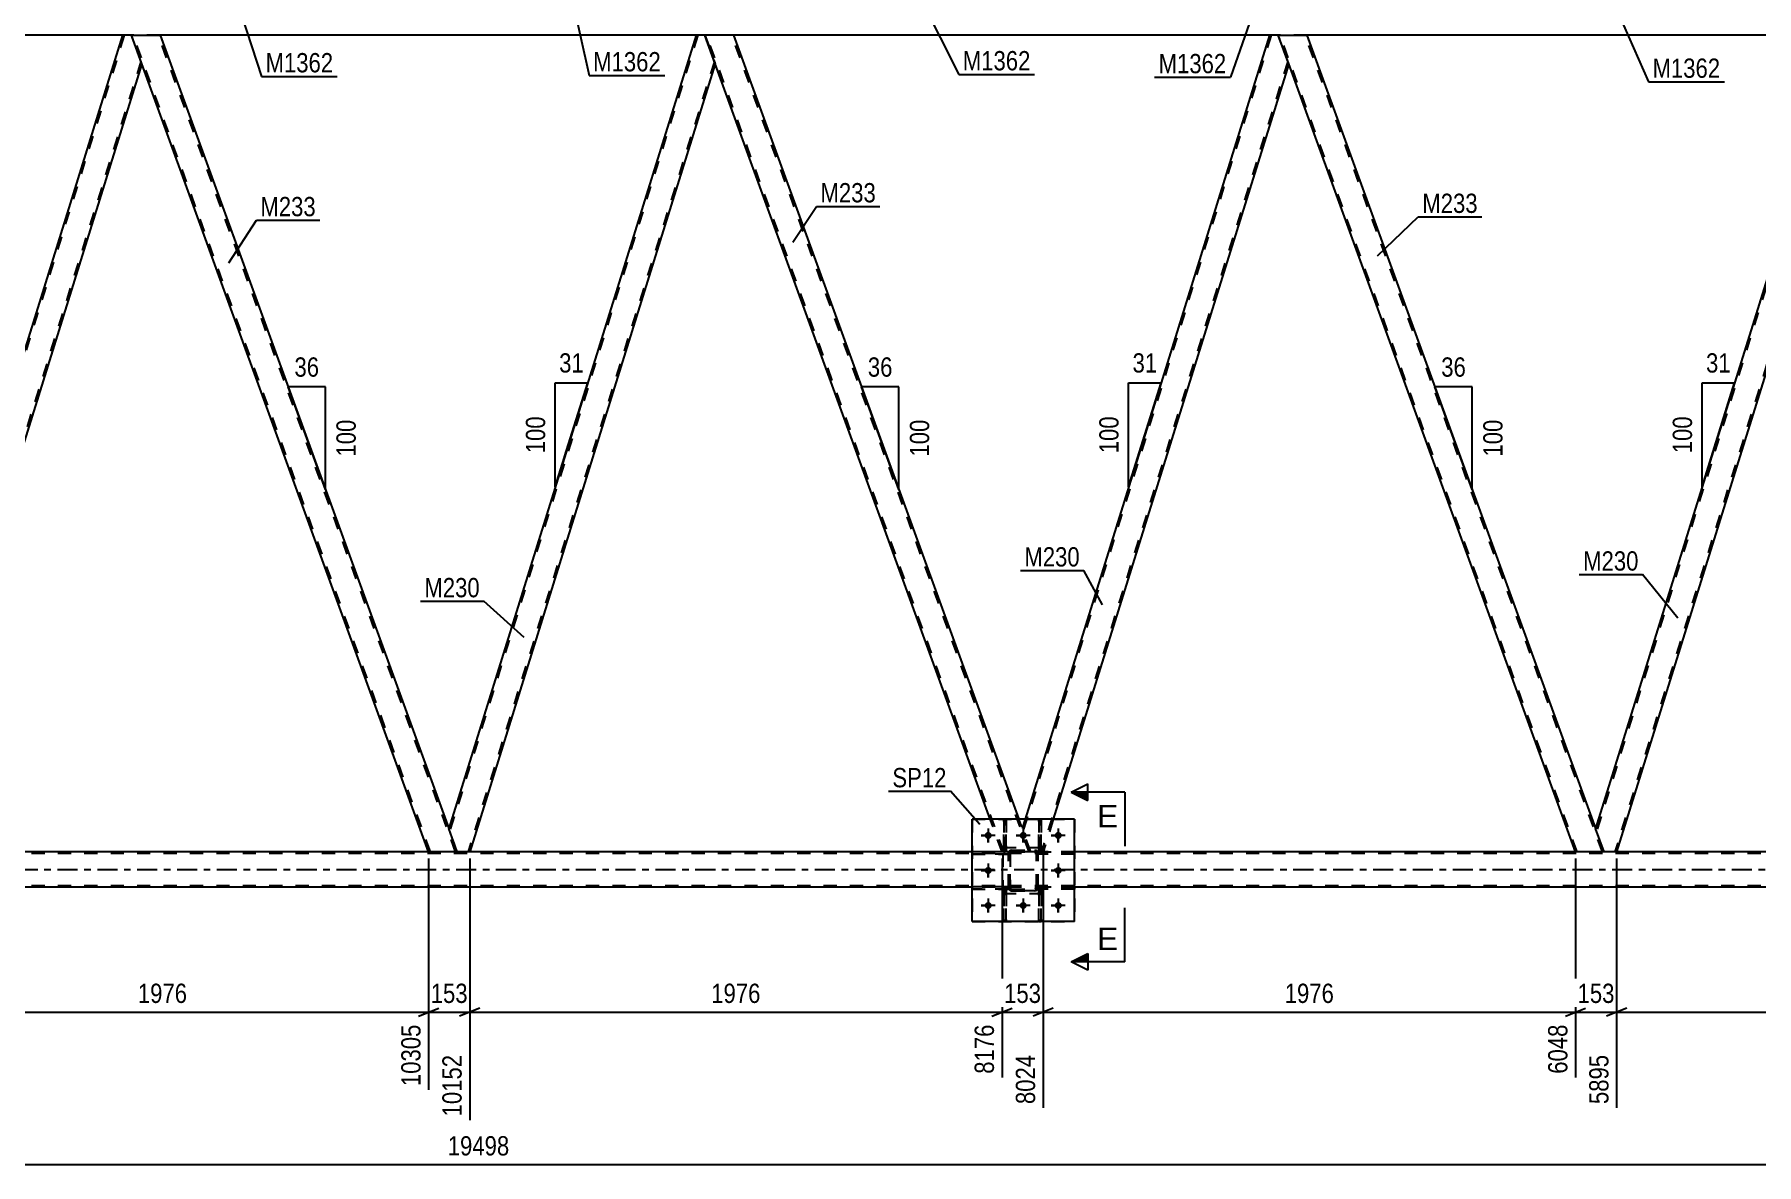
# Model space of a CAD drawing. Header units: millimetres. Extents: x 0 to 841, y 0 to 594.
# Drawn here: x 343.1 to 598.8, y 274.9 to 442.6 of the extents above; entities that cross this region are included whole.
import ezdxf

# ---------------------------------------------------------------- set-up
doc = ezdxf.new("R2010")
doc.units = ezdxf.units.MM
doc.linetypes.add('DXK_LINE_DOT2', pattern=[3.9198, 1.9599, -1.9599])
doc.linetypes.add('DXK_LINE_DOT3', pattern=[5.9187, 2.979, -0.9799, 0.9799, -0.9799])
doc.styles.add('Arial', font='arial.ttf', dxfattribs={"height": 0.2})
doc.styles.add('Arial Narrow', font='ARIALN.TTF', dxfattribs={"height": 0.2})

# ---------------------------------------------------------------- blocks, each defined once
blk = doc.blocks.new('Part-272366151-4054 - 4038')
at = {"color": 2, "linetype": 'Continuous'}
for p, q in [((527.79, 442.52), (532.04, 442.52)), ((532.04, 442.52), (574.9, 324.77)), ((571.91, 321.3), (529.33, 438.27))]:
    blk.add_line(p, q, dxfattribs=at)
at = {"color": 7, "linetype": 'DXK_LINE_DOT2'}
for p, q in [((529.33, 438.27), (527.79, 442.52)), ((572.16, 321.3), (528.04, 442.52)), ((575.91, 321.3), (531.79, 442.52)), ((576.16, 321.3), (574.9, 324.77)), ((576.16, 321.3), (571.91, 321.3))]:
    blk.add_line(p, q, dxfattribs=at)
blk = doc.blocks.new('Part-272366151-4042 - 4038')
at = {"color": 7, "linetype": 'DXK_LINE_DOT2'}
for p, q in [((492.57, 315.76), (492.25, 315.76)), ((492.25, 315.16), (492.25, 315.76)), ((492.25, 310.92), (492.25, 315.76)), ((492.57, 315.16), (492.25, 315.16)), ((492.25, 310.92), (492.25, 315.16)), ((492.57, 315.76), (492.57, 315.76)), ((492.57, 315.76), (492.57, 315.16)), ((492.57, 310.92), (492.57, 315.76)), ((492.57, 315.16), (492.57, 310.92)), ((492.57, 310.92), (492.25, 310.92))]:
    blk.add_line(p, q, dxfattribs=at)
blk = doc.blocks.new('Part-272366151-4043 - 4038')
at = {"color": 7, "linetype": 'DXK_LINE_DOT2'}
for p, q in [((492.72, 321.28), (492.12, 321.28)), ((492.12, 321.28), (497.52, 321.28)), ((492.12, 320.96), (492.12, 321.28)), ((492.12, 320.96), (492.12, 321.28)), ((492.72, 320.96), (492.12, 320.96)), ((497.52, 320.96), (492.12, 320.96)), ((492.72, 320.96), (492.72, 321.28)), ((497.52, 321.28), (497.52, 320.96))]:
    blk.add_line(p, q, dxfattribs=at)
blk = doc.blocks.new('Part-272366151-4044 - 4038')
at = {"color": 7, "linetype": 'DXK_LINE_DOT2'}
for p, q in [((492.72, 316.08), (492.12, 316.08)), ((492.12, 316.08), (497.52, 316.08)), ((492.12, 315.76), (492.12, 316.08)), ((492.12, 315.76), (492.12, 316.08)), ((492.72, 315.76), (492.12, 315.76)), ((497.52, 315.76), (492.12, 315.76)), ((492.72, 315.76), (492.72, 316.08)), ((497.52, 316.08), (497.52, 315.76))]:
    blk.add_line(p, q, dxfattribs=at)
blk = doc.blocks.new('Part-272366151-4121 - 4038')
at = {"color": 2, "linetype": 'Continuous'}
for p, q in [((611.6, 442.52), (574.9, 324.77)), ((612.92, 442.52), (611.6, 442.52)), ((614.47, 438.27), (612.92, 442.52)), ((614.47, 438.27), (578.01, 321.3)), ((576.16, 321.3), (574.9, 324.77))]:
    blk.add_line(p, q, dxfattribs=at)
at = {"color": 7, "linetype": 'DXK_LINE_DOT2'}
for p, q in [((611.86, 442.52), (575.04, 324.4)), ((614.33, 438.64), (577.76, 321.3)), ((578.01, 321.3), (576.16, 321.3))]:
    blk.add_line(p, q, dxfattribs=at)
blk = doc.blocks.new('Part-272366151-4045 - 4038')
at = {"color": 7, "linetype": 'DXK_LINE_DOT2'}
for p, q in [((487.72, 321.28), (482.32, 321.28)), ((482.32, 321.28), (482.32, 320.96)), ((487.72, 320.96), (482.32, 320.96)), ((487.12, 320.96), (487.12, 321.28)), ((487.72, 320.96), (487.72, 321.28)), ((487.72, 320.96), (487.72, 321.28))]:
    blk.add_line(p, q, dxfattribs=at)
blk = doc.blocks.new('Part-272366151-4059 - 4038')
at = {"color": 7, "linetype": 'DXK_LINE_DOT2'}
for p, q in [((526.72, 442.52), (489.9, 324.4)), ((529.2, 438.64), (492.62, 321.3)), ((490.19, 326.12), (489.77, 324.77)), ((491.03, 321.3), (489.77, 324.77)), ((494.38, 326.12), (492.88, 321.3)), ((492.88, 321.3), (491.03, 321.3))]:
    blk.add_line(p, q, dxfattribs=at)
at = {"color": 2, "linetype": 'Continuous'}
for p, q in [((526.47, 442.52), (490.19, 326.12)), ((527.79, 442.52), (526.47, 442.52)), ((529.33, 438.27), (527.79, 442.52)), ((529.33, 438.27), (494.38, 326.12))]:
    blk.add_line(p, q, dxfattribs=at)
blk = doc.blocks.new('Part-272366151-4169 - 4038')
at = {"color": 2, "linetype": 'Continuous'}
for p, q in [((446.91, 442.52), (442.65, 442.52)), ((446.91, 442.52), (489.28, 326.12)), ((485.02, 326.12), (444.2, 438.27))]:
    blk.add_line(p, q, dxfattribs=at)
at = {"color": 7, "linetype": 'DXK_LINE_DOT2'}
for p, q in [((442.65, 442.52), (444.2, 438.27)), ((487.03, 321.3), (442.91, 442.52)), ((490.78, 321.3), (446.65, 442.52)), ((486.77, 321.3), (485.02, 326.12)), ((491.03, 321.3), (489.28, 326.12)), ((491.03, 321.3), (486.77, 321.3))]:
    blk.add_line(p, q, dxfattribs=at)
blk = doc.blocks.new('Part-272366151-4064 - 4038')
at = {"color": 2, "linetype": 'Continuous'}
for p, q in [((357.52, 442.52), (361.78, 442.52)), ((361.78, 442.52), (404.63, 324.77)), ((401.64, 321.3), (359.07, 438.27))]:
    blk.add_line(p, q, dxfattribs=at)
at = {"color": 7, "linetype": 'DXK_LINE_DOT2'}
for p, q in [((359.07, 438.27), (357.52, 442.52)), ((401.9, 321.3), (357.77, 442.52)), ((405.64, 321.3), (361.52, 442.52)), ((405.9, 321.3), (404.63, 324.77)), ((405.9, 321.3), (401.64, 321.3))]:
    blk.add_line(p, q, dxfattribs=at)
blk = doc.blocks.new('Part-272366151-4164 - 4038')
at = {"color": 2, "linetype": 'Continuous'}
for p, q in [((441.34, 442.52), (404.63, 324.77)), ((442.65, 442.52), (441.34, 442.52)), ((444.2, 438.27), (442.65, 442.52)), ((444.2, 438.27), (407.74, 321.3)), ((405.9, 321.3), (404.63, 324.77))]:
    blk.add_line(p, q, dxfattribs=at)
at = {"color": 7, "linetype": 'DXK_LINE_DOT2'}
for p, q in [((441.59, 442.52), (404.77, 324.4)), ((444.07, 438.64), (407.49, 321.3)), ((407.74, 321.3), (405.9, 321.3))]:
    blk.add_line(p, q, dxfattribs=at)
blk = doc.blocks.new('Part-272366151-4069 - 4038')
at = {"color": 2, "linetype": 'Continuous'}
for p, q in [((356.2, 442.52), (319.5, 324.77)), ((357.52, 442.52), (356.2, 442.52)), ((359.07, 438.27), (357.52, 442.52)), ((359.07, 438.27), (322.61, 321.3)), ((320.76, 321.3), (319.5, 324.77))]:
    blk.add_line(p, q, dxfattribs=at)
at = {"color": 7, "linetype": 'DXK_LINE_DOT2'}
for p, q in [((356.45, 442.52), (319.63, 324.4)), ((358.93, 438.64), (322.36, 321.3)), ((322.61, 321.3), (320.76, 321.3))]:
    blk.add_line(p, q, dxfattribs=at)
blk = doc.blocks.new('Part-272366151-4170 - 4038')
at = {"color": 7, "linetype": 'DXK_LINE_DOT2'}
for p, q in [((482.32, 326.12), (497.52, 326.12)), ((482.32, 326.12), (482.32, 310.92)), ((497.52, 326.12), (497.52, 310.92)), ((482.32, 310.92), (497.52, 310.92))]:
    blk.add_line(p, q, dxfattribs=at)
blk = doc.blocks.new('Part-272366151-4159 - 4038')
at = {"color": 7, "linetype": 'DXK_LINE_DOT2'}
for p, q in [((767.98, 321.06), (92.41, 321.06)), ((497.52, 321.3), (482.32, 321.3)), ((767.98, 316.26), (91.65, 316.26)), ((497.52, 316.02), (482.32, 316.02))]:
    blk.add_line(p, q, dxfattribs=at)
at = {"color": 2, "linetype": 'Continuous'}
for p, q in [((482.32, 321.3), (242.11, 321.3)), ((652.59, 321.3), (497.52, 321.3)), ((482.32, 316.02), (242.11, 316.02)), ((652.59, 316.02), (497.52, 316.02))]:
    blk.add_line(p, q, dxfattribs=at)
at = {"color": 7, "linetype": 'DXK_LINE_DOT3'}
blk.add_line((92.03, 318.66), (767.98, 318.66), dxfattribs=at)
blk = doc.blocks.new('Part-272366151-4175 - 4038')
at = {"color": 2, "linetype": 'Continuous'}
for p, q in [((497.52, 326.12), (482.32, 326.12)), ((482.32, 310.92), (482.32, 326.12)), ((497.52, 310.92), (497.52, 326.12)), ((497.52, 310.92), (482.32, 310.92))]:
    blk.add_line(p, q, dxfattribs=at)
blk = doc.blocks.new('Part-272366151-4176 - 4038')
at = {"color": 7, "linetype": 'DXK_LINE_DOT2'}
for p, q in [((492.12, 320.96), (492.12, 321.28)), ((492.12, 321.28), (497.52, 321.28)), ((492.12, 320.96), (492.12, 321.28)), ((497.52, 320.96), (492.12, 320.96)), ((492.72, 320.96), (492.72, 321.28)), ((497.52, 321.28), (497.52, 320.96))]:
    blk.add_line(p, q, dxfattribs=at)
blk = doc.blocks.new('Part-272366151-4177 - 4038')
at = {"color": 7, "linetype": 'DXK_LINE_DOT2'}
for p, q in [((492.12, 315.76), (492.12, 316.08)), ((492.12, 316.08), (497.52, 316.08)), ((492.12, 315.76), (492.12, 316.08)), ((497.52, 315.76), (492.12, 315.76)), ((492.72, 315.76), (492.72, 316.08)), ((497.52, 316.08), (497.52, 315.76))]:
    blk.add_line(p, q, dxfattribs=at)
blk = doc.blocks.new('Part-272366151-4178 - 4038')
at = {"color": 7, "linetype": 'DXK_LINE_DOT2'}
for p, q in [((487.37, 321.28), (482.32, 321.28)), ((482.32, 321.28), (482.32, 320.96)), ((482.32, 320.96), (487.72, 320.96)), ((487.72, 321.28), (487.12, 321.28)), ((487.12, 320.96), (487.12, 321.28)), ((487.12, 320.96), (487.72, 320.96)), ((487.72, 320.96), (487.72, 321.28)), ((487.72, 320.96), (487.72, 321.28))]:
    blk.add_line(p, q, dxfattribs=at)
blk = doc.blocks.new('Part-272366151-4179 - 4038')
at = {"color": 7, "linetype": 'DXK_LINE_DOT2'}
for p, q in [((487.72, 316.08), (482.32, 316.08)), ((482.32, 316.08), (482.32, 315.76)), ((482.32, 315.76), (487.72, 315.76)), ((487.12, 316.08), (487.72, 316.08)), ((487.12, 315.76), (487.12, 316.08)), ((487.12, 315.76), (487.72, 315.76)), ((487.72, 315.76), (487.72, 316.08)), ((487.72, 315.76), (487.72, 316.08))]:
    blk.add_line(p, q, dxfattribs=at)
blk = doc.blocks.new('Part-272366151-4182 - 4038')
at = {"color": 7, "linetype": 'DXK_LINE_DOT2'}
for p, q in [((487.05, 321.88), (487.05, 326.12)), ((487.05, 326.12), (487.05, 321.28)), ((487.05, 326.12), (487.37, 326.12)), ((487.37, 326.12), (487.37, 321.88)), ((487.37, 321.28), (487.37, 326.12)), ((487.05, 321.28), (487.05, 321.88)), ((487.05, 321.88), (487.37, 321.88)), ((487.05, 321.28), (487.05, 321.28)), ((487.37, 321.28), (487.05, 321.28)), ((487.37, 321.88), (487.37, 321.28))]:
    blk.add_line(p, q, dxfattribs=at)
blk = doc.blocks.new('Part-272366151-4185 - 4038')
at = {"color": 7, "linetype": 'DXK_LINE_DOT2'}
for p, q in [((492.25, 321.88), (492.25, 326.12)), ((492.25, 326.12), (492.25, 321.28)), ((492.25, 326.12), (492.57, 326.12)), ((492.57, 326.12), (492.57, 321.88)), ((492.57, 321.28), (492.57, 326.12)), ((492.25, 321.28), (492.25, 321.88)), ((492.25, 321.88), (492.57, 321.88)), ((492.25, 321.28), (492.25, 321.28)), ((492.57, 321.28), (492.25, 321.28)), ((492.57, 321.88), (492.57, 321.28))]:
    blk.add_line(p, q, dxfattribs=at)
blk = doc.blocks.new('Part-272366151-4188 - 4038')
at = {"color": 7, "linetype": 'DXK_LINE_DOT2'}
for p, q in [((487.37, 315.76), (487.05, 315.76)), ((487.05, 315.16), (487.05, 315.76)), ((487.05, 310.92), (487.05, 315.76)), ((487.37, 315.16), (487.05, 315.16)), ((487.05, 310.92), (487.05, 315.16)), ((487.37, 315.76), (487.37, 315.76)), ((487.37, 315.76), (487.37, 315.16)), ((487.37, 310.92), (487.37, 315.76)), ((487.37, 315.16), (487.37, 310.92)), ((487.37, 310.92), (487.05, 310.92))]:
    blk.add_line(p, q, dxfattribs=at)
blk = doc.blocks.new('Bolt-272366151-4192 - 4038')
at = {"color": 1, "linetype": 'Continuous'}
for p, q in [((484.72, 324.76), (484.72, 324.07)), ((489.92, 324.76), (489.92, 324.07)), ((495.12, 324.76), (495.12, 324.07)), ((483.68, 323.72), (484.38, 323.72)), ((484.72, 322.68), (484.72, 323.37)), ((485.76, 323.72), (485.07, 323.72)), ((488.88, 323.72), (489.58, 323.72)), ((489.92, 322.68), (489.92, 323.37)), ((490.96, 323.72), (490.27, 323.72)), ((494.08, 323.72), (494.78, 323.72)), ((495.12, 322.68), (495.12, 323.37)), ((496.16, 323.72), (495.47, 323.72)), ((483.68, 318.52), (484.38, 318.52)), ((484.72, 319.56), (484.72, 318.87)), ((484.72, 317.48), (484.72, 318.17)), ((485.76, 318.52), (485.07, 318.52)), ((494.08, 318.52), (494.78, 318.52)), ((495.12, 319.56), (495.12, 318.87)), ((495.12, 317.48), (495.12, 318.17)), ((496.16, 318.52), (495.47, 318.52)), ((483.68, 313.32), (484.38, 313.32)), ((484.72, 314.36), (484.72, 313.67)), ((484.72, 312.28), (484.72, 312.97)), ((485.76, 313.32), (485.07, 313.32)), ((488.88, 313.32), (489.58, 313.32)), ((489.92, 314.36), (489.92, 313.67)), ((489.92, 312.28), (489.92, 312.97)), ((490.96, 313.32), (490.27, 313.32)), ((494.08, 313.32), (494.78, 313.32)), ((495.12, 314.36), (495.12, 313.67)), ((495.12, 312.28), (495.12, 312.97)), ((496.16, 313.32), (495.47, 313.32))]:
    blk.add_line(p, q, dxfattribs=at)
blk = doc.blocks.new('Bolt-272366151-4193 - 4038')
at = {"linetype": 'Continuous'}
for points in [[(485.24, 323.72, -1), (484.2, 323.72, -1)], [(490.44, 323.72, -1), (489.4, 323.72, -1)], [(495.64, 323.72, -1), (494.6, 323.72, -1)], [(485.24, 318.52, -1), (484.2, 318.52, -1)], [(495.64, 318.52, -1), (494.6, 318.52, -1)], [(485.24, 313.32, -1), (484.2, 313.32, -1)], [(490.44, 313.32, -1), (489.4, 313.32, -1)], [(495.64, 313.32, -1), (494.6, 313.32, -1)]]:
    blk.add_hatch(color=1, dxfattribs=at).paths.add_polyline_path(points)
at = {"color": 1, "linetype": 'Continuous'}
for p, q in [((484.72, 324.76), (484.72, 322.68)), ((489.92, 324.76), (489.92, 322.68)), ((495.12, 324.76), (495.12, 322.68)), ((485.76, 323.72), (483.68, 323.72)), ((490.96, 323.72), (488.88, 323.72)), ((496.16, 323.72), (494.08, 323.72)), ((485.76, 318.52), (483.68, 318.52)), ((484.72, 319.56), (484.72, 317.48)), ((496.16, 318.52), (494.08, 318.52)), ((495.12, 319.56), (495.12, 317.48)), ((485.76, 313.32), (483.68, 313.32)), ((484.72, 314.36), (484.72, 312.28)), ((490.96, 313.32), (488.88, 313.32)), ((489.92, 314.36), (489.92, 312.28)), ((496.16, 313.32), (494.08, 313.32)), ((495.12, 314.36), (495.12, 312.28))]:
    blk.add_line(p, q, dxfattribs=at)
blk = doc.blocks.new('Part-272366151-4250 - 4038')
at = {"color": 7, "linetype": 'DXK_LINE_DOT2'}
for p, q in [((492.25, 315.76), (492.25, 315.76)), ((492.25, 315.76), (492.25, 315.16)), ((492.25, 310.92), (492.25, 315.76)), ((492.25, 315.76), (492.57, 315.76)), ((492.25, 315.16), (492.25, 310.92)), ((492.25, 315.16), (492.57, 315.16)), ((492.57, 315.16), (492.57, 315.76)), ((492.57, 310.92), (492.57, 315.76)), ((492.57, 310.92), (492.57, 315.16)), ((492.25, 310.92), (492.57, 310.92))]:
    blk.add_line(p, q, dxfattribs=at)
blk = doc.blocks.new('Part-272366151-4253 - 4038')
at = {"color": 7, "linetype": 'DXK_LINE_DOT2'}
for p, q in [((487.05, 315.76), (487.05, 315.76)), ((487.05, 315.76), (487.05, 315.16)), ((487.05, 310.92), (487.05, 315.76)), ((487.05, 315.76), (487.37, 315.76)), ((487.05, 315.16), (487.05, 310.92)), ((487.05, 315.16), (487.37, 315.16)), ((487.37, 315.16), (487.37, 315.76)), ((487.37, 310.92), (487.37, 315.76)), ((487.37, 310.92), (487.37, 315.16)), ((487.05, 310.92), (487.37, 310.92))]:
    blk.add_line(p, q, dxfattribs=at)
blk = doc.blocks.new('Part-272366151-4256 - 4038')
at = {"color": 7, "linetype": 'DXK_LINE_DOT2'}
for p, q in [((492.57, 326.12), (492.25, 326.12)), ((492.25, 326.12), (492.25, 321.88)), ((492.57, 321.88), (492.57, 326.12)), ((492.25, 323.49), (492.25, 321.28)), ((492.57, 321.28), (492.57, 323.49)), ((492.57, 321.88), (492.25, 321.88)), ((492.25, 321.88), (492.25, 321.28)), ((492.57, 321.28), (492.25, 321.28)), ((492.57, 321.28), (492.57, 321.88)), ((492.57, 321.28), (492.57, 321.28))]:
    blk.add_line(p, q, dxfattribs=at)
blk = doc.blocks.new('Part-272366151-4259 - 4038')
at = {"color": 7, "linetype": 'DXK_LINE_DOT2'}
for p, q in [((487.37, 326.12), (487.05, 326.12)), ((487.05, 326.12), (487.05, 321.88)), ((487.37, 321.88), (487.37, 326.12)), ((487.05, 323.49), (487.05, 321.28)), ((487.37, 321.28), (487.37, 323.49)), ((487.37, 321.88), (487.05, 321.88)), ((487.05, 321.88), (487.05, 321.28)), ((487.37, 321.28), (487.05, 321.28)), ((487.37, 321.28), (487.37, 321.88)), ((487.37, 321.28), (487.37, 321.28))]:
    blk.add_line(p, q, dxfattribs=at)
blk = doc.blocks.new('Part-272366151-4260 - 4038')
at = {"color": 7, "linetype": 'DXK_LINE_DOT2'}
for p, q in [((487.72, 316.08), (482.32, 316.08)), ((482.32, 316.08), (482.32, 315.76)), ((487.72, 315.76), (482.32, 315.76)), ((487.12, 315.76), (487.12, 316.08)), ((487.72, 315.76), (487.72, 316.08)), ((487.72, 315.76), (487.72, 316.08))]:
    blk.add_line(p, q, dxfattribs=at)
blk = doc.blocks.new('Part-272366151-4265 - 4038')
at = {"color": 2, "linetype": 'Continuous'}
for p, q in [((356.2, 442.52), (276.64, 442.52)), ((441.34, 442.52), (361.78, 442.52)), ((526.47, 442.52), (446.91, 442.52)), ((611.6, 442.52), (532.04, 442.52))]:
    blk.add_line(p, q, dxfattribs=at)
at = {"color": 7, "linetype": 'DXK_LINE_DOT2'}
for p, q in [((361.78, 442.52), (356.2, 442.52)), ((446.91, 442.52), (441.34, 442.52)), ((532.04, 442.52), (526.47, 442.52))]:
    blk.add_line(p, q, dxfattribs=at)
blk = doc.blocks.new('Part-272366151-4272 - 4038')
at = {"color": 7, "linetype": 'DXK_LINE_DOT2'}
for p, q in [((487.72, 321.04), (487.76, 321.23)), ((487.76, 321.23), (487.72, 321.04)), ((487.72, 316), (487.72, 321.04)), ((487.72, 321.04), (487.72, 321.04)), ((487.72, 316), (487.72, 321.04)), ((487.96, 321.04), (487.98, 321.13)), ((487.98, 321.13), (487.96, 321.04)), ((487.96, 316), (487.96, 321.04)), ((487.96, 321.04), (487.96, 321.04)), ((487.96, 321.04), (487.96, 316)), ((487.98, 321.13), (488.03, 321.21)), ((488.03, 321.21), (487.98, 321.13)), ((488.02, 321.49), (488.2, 321.52)), ((488.2, 321.52), (488.02, 321.49)), ((488.03, 321.21), (488.11, 321.26)), ((488.2, 321.28), (488.11, 321.26)), ((488.2, 321.52), (491.64, 321.52)), ((488.2, 321.52), (488.2, 321.52)), ((488.2, 321.52), (491.64, 321.52)), ((488.2, 321.28), (491.64, 321.28)), ((488.2, 321.28), (488.2, 321.28)), ((488.2, 321.28), (491.64, 321.28)), ((491.64, 321.52), (491.64, 321.52)), ((491.64, 321.52), (491.83, 321.49)), ((491.83, 321.49), (491.64, 321.52)), ((491.64, 321.28), (491.64, 321.28)), ((491.64, 321.28), (491.74, 321.26)), ((491.74, 321.26), (491.64, 321.28)), ((491.74, 321.26), (491.81, 321.21)), ((491.81, 321.21), (491.74, 321.26)), ((491.81, 321.21), (491.87, 321.13)), ((491.87, 321.13), (491.81, 321.21)), ((491.87, 321.13), (491.88, 321.04)), ((491.88, 321.04), (491.87, 321.13)), ((491.88, 316), (491.88, 321.04)), ((491.88, 321.04), (491.88, 321.04)), ((491.88, 316), (491.88, 321.04)), ((492.09, 321.23), (492.12, 321.04)), ((492.12, 321.04), (492.09, 321.23)), ((492.12, 316), (492.12, 321.04)), ((492.12, 321.04), (492.12, 321.04)), ((492.12, 316), (492.12, 321.04)), ((487.72, 316), (487.72, 316)), ((487.76, 315.82), (487.72, 316)), ((487.72, 316), (487.76, 315.82)), ((487.96, 316), (487.96, 316)), ((487.98, 315.91), (487.96, 316)), ((487.96, 316), (487.98, 315.91)), ((488.03, 315.83), (487.98, 315.91)), ((487.98, 315.91), (488.03, 315.83)), ((488.2, 315.52), (488.02, 315.56)), ((488.02, 315.56), (488.2, 315.52)), ((488.11, 315.78), (488.03, 315.83)), ((488.03, 315.83), (488.11, 315.78)), ((488.2, 315.76), (488.11, 315.78)), ((488.11, 315.78), (488.2, 315.76)), ((488.2, 315.76), (491.64, 315.76)), ((488.2, 315.76), (488.2, 315.76)), ((488.2, 315.76), (491.64, 315.76)), ((488.2, 315.52), (491.64, 315.52)), ((488.2, 315.52), (488.2, 315.52)), ((491.64, 315.52), (488.2, 315.52)), ((491.74, 315.78), (491.64, 315.76)), ((491.64, 315.76), (491.64, 315.76)), ((491.83, 315.56), (491.64, 315.52)), ((491.64, 315.52), (491.83, 315.56)), ((491.64, 315.52), (491.64, 315.52)), ((491.81, 315.83), (491.74, 315.78)), ((491.87, 315.91), (491.81, 315.83)), ((491.81, 315.83), (491.87, 315.91)), ((491.88, 316), (491.87, 315.91)), ((491.87, 315.91), (491.88, 316)), ((491.88, 316), (491.88, 316)), ((492.12, 316), (492.09, 315.82)), ((492.09, 315.82), (492.12, 316)), ((492.12, 316), (492.12, 316))]:
    blk.add_line(p, q, dxfattribs=at)
at = {"color": 7, "linetype": 'DXK_LINE_DOT3'}
blk.add_line((489.92, 318.52), (489.92, 318.52), dxfattribs=at)
at = {"color": 7, "linetype": 'DXK_LINE_DOT2'}
for centre, start, end in [((488.2, 321.04), 112.5, 157.5), ((488.2, 321.04), 112.5, 157.5), ((491.64, 321.04), 22.5, 67.5), ((491.64, 321.04), 22.5, 67.5), ((488.2, 316), 202.5, 247.5), ((488.2, 316), 202.5, 247.5), ((491.64, 316), 292.5, 337.5), ((491.64, 316), 292.5, 337.5)]:
    blk.add_arc(centre, 0.48, start, end, dxfattribs=at)
blk = doc.blocks.new('Part-272366151-4273 - 4038')
at = {"color": 7, "linetype": 'DXK_LINE_DOT2'}
for p, q in [((486.92, 315.12), (486.92, 321.92)), ((486.92, 321.92), (492.92, 321.92)), ((492.92, 315.12), (492.92, 321.92)), ((486.92, 315.12), (492.92, 315.12))]:
    blk.add_line(p, q, dxfattribs=at)
blk = doc.blocks.new('Part-272366151-4274 - 4038')
at = {"color": 7, "linetype": 'DXK_LINE_DOT2'}
for p, q in [((486.92, 315.12), (486.92, 321.92)), ((486.92, 321.92), (492.92, 321.92)), ((492.92, 315.12), (492.92, 321.92)), ((486.92, 315.12), (492.92, 315.12))]:
    blk.add_line(p, q, dxfattribs=at)
blk = doc.blocks.new('Part-272366151-4275 - 4038')
at = {"color": 7, "linetype": 'DXK_LINE_DOT2'}
for p, q in [((487.72, 321.04), (487.76, 321.23)), ((487.76, 321.23), (487.72, 321.04)), ((487.72, 316), (487.72, 321.04)), ((487.72, 321.04), (487.72, 321.04)), ((487.72, 316), (487.72, 321.04)), ((487.96, 321.04), (487.98, 321.13)), ((487.98, 321.13), (487.96, 321.04)), ((487.96, 316), (487.96, 321.04)), ((487.96, 321.04), (487.96, 321.04)), ((487.96, 321.04), (487.96, 316)), ((487.98, 321.13), (488.03, 321.21)), ((488.03, 321.21), (487.98, 321.13)), ((488.02, 321.48), (488.2, 321.52)), ((488.2, 321.52), (488.02, 321.48)), ((488.03, 321.21), (488.11, 321.26)), ((488.2, 321.28), (488.11, 321.26)), ((488.2, 321.52), (491.64, 321.52)), ((488.2, 321.52), (488.2, 321.52)), ((488.2, 321.52), (491.64, 321.52)), ((488.2, 321.28), (491.64, 321.28)), ((488.2, 321.28), (488.2, 321.28)), ((488.2, 321.28), (491.64, 321.28)), ((491.64, 321.52), (491.64, 321.52)), ((491.64, 321.52), (491.83, 321.48)), ((491.83, 321.48), (491.64, 321.52)), ((491.64, 321.28), (491.64, 321.28)), ((491.64, 321.28), (491.74, 321.26)), ((491.74, 321.26), (491.64, 321.28)), ((491.74, 321.26), (491.81, 321.21)), ((491.81, 321.21), (491.74, 321.26)), ((491.81, 321.21), (491.87, 321.13)), ((491.87, 321.13), (491.81, 321.21)), ((491.87, 321.13), (491.88, 321.04)), ((491.88, 321.04), (491.87, 321.13)), ((491.88, 316), (491.88, 321.04)), ((491.88, 321.04), (491.88, 321.04)), ((491.88, 316), (491.88, 321.04)), ((492.09, 321.23), (492.12, 321.04)), ((492.12, 321.04), (492.09, 321.23)), ((492.12, 316), (492.12, 321.04)), ((492.12, 321.04), (492.12, 321.04)), ((492.12, 316), (492.12, 321.04)), ((487.72, 316), (487.72, 316)), ((487.76, 315.82), (487.72, 316)), ((487.72, 316), (487.76, 315.82)), ((487.96, 316), (487.96, 316)), ((487.98, 315.91), (487.96, 316)), ((487.96, 316), (487.98, 315.91)), ((488.03, 315.83), (487.98, 315.91)), ((487.98, 315.91), (488.03, 315.83)), ((488.2, 315.52), (488.02, 315.56)), ((488.02, 315.56), (488.2, 315.52)), ((488.11, 315.78), (488.03, 315.83)), ((488.03, 315.83), (488.11, 315.78)), ((488.2, 315.76), (488.11, 315.78)), ((488.11, 315.78), (488.2, 315.76)), ((488.2, 315.76), (491.64, 315.76)), ((488.2, 315.76), (488.2, 315.76)), ((488.2, 315.76), (491.64, 315.76)), ((488.2, 315.52), (491.64, 315.52)), ((488.2, 315.52), (488.2, 315.52)), ((491.64, 315.52), (488.2, 315.52)), ((491.74, 315.78), (491.64, 315.76)), ((491.64, 315.76), (491.64, 315.76)), ((491.83, 315.56), (491.64, 315.52)), ((491.64, 315.52), (491.83, 315.56)), ((491.64, 315.52), (491.64, 315.52)), ((491.81, 315.83), (491.74, 315.78)), ((491.87, 315.91), (491.81, 315.83)), ((491.81, 315.83), (491.87, 315.91)), ((491.88, 316), (491.87, 315.91)), ((491.87, 315.91), (491.88, 316)), ((491.88, 316), (491.88, 316)), ((492.12, 316), (492.09, 315.82)), ((492.09, 315.82), (492.12, 316)), ((492.12, 316), (492.12, 316))]:
    blk.add_line(p, q, dxfattribs=at)
at = {"color": 7, "linetype": 'DXK_LINE_DOT3'}
blk.add_line((489.92, 318.52), (489.92, 318.52), dxfattribs=at)
at = {"color": 7, "linetype": 'DXK_LINE_DOT2'}
for centre, start, end in [((488.2, 321.04), 112.5, 157.5), ((488.2, 321.04), 112.5, 157.5), ((491.64, 321.04), 22.5, 67.5), ((491.64, 321.04), 22.5, 67.5), ((488.2, 316), 202.5, 247.5), ((488.2, 316), 202.5, 247.5), ((491.64, 316), 292.5, 337.5), ((491.64, 316), 292.5, 337.5)]:
    blk.add_arc(centre, 0.48, start, end, dxfattribs=at)
blk = doc.blocks.new('StraightDimension-272366151-4834 - 4038')
at = {"color": 7, "linetype": 'Continuous'}
for p, q in [((401.64, 320.3), (401.64, 285.97)), ((407.74, 320.3), (407.74, 281.47)), ((400.14, 296.9), (403.14, 298.1)), ((401.64, 297.5), (407.74, 297.5)), ((409.24, 298.1), (406.24, 296.9))]:
    blk.add_line(p, q, dxfattribs=at)
at = {"color": 0}
blk.add_wipeout([(408.03, 298.25), (408.03, 302.45), (401.35, 302.45), (401.35, 298.25)], dxfattribs=at)
at = {"color": 0, "linetype": 'Continuous'}
blk.add_wipeout([(407.14, 291.75), (402.94, 291.75), (402.94, 281.41), (407.14, 281.41)], dxfattribs=at)
at = {"color": 3, "style": 'Arial Narrow'}
blk.add_text('153', height=2.863, dxfattribs=at).set_placement((401.95, 298.85))
at = {"color": 3, "linetype": 'Continuous', "style": 'Arial Narrow'}
blk.add_text('10152', height=2.863, rotation=90.0002, dxfattribs=at).set_placement((406.54, 282.01))
blk = doc.blocks.new('AngleDimension-272366151-23135 - 4038')
at = {"color": 7, "linetype": 'Continuous'}
for p, q in [((505.57, 390.94), (510.39, 390.94)), ((505.57, 375.47), (510.39, 390.94)), ((505.57, 375.47), (505.57, 390.94)), ((506.97, 379.95), (510.39, 390.94))]:
    blk.add_line(p, q, dxfattribs=at)
at = {"color": 0}
for points in [[(510.41, 391.84), (510.41, 396.04), (505.55, 396.04), (505.55, 391.84)], [(504.67, 386.55), (500.47, 386.55), (500.47, 379.86), (504.67, 379.86)]]:
    blk.add_wipeout(points, dxfattribs=at)
at = {"color": 3, "style": 'Arial Narrow'}
blk.add_text('31', height=2.863, dxfattribs=at).set_placement((506.15, 392.44))
blk.add_text('100', height=2.863, rotation=90.0002, dxfattribs=at).set_placement((504.07, 380.46))
blk = doc.blocks.new('AngleDimension-272366151-23163 - 4038')
at = {"color": 7, "linetype": 'Continuous'}
for p, q in [((590.71, 390.94), (595.53, 390.94)), ((590.71, 375.47), (595.53, 390.94)), ((590.71, 375.47), (590.71, 390.94)), ((592.1, 379.95), (595.53, 390.94))]:
    blk.add_line(p, q, dxfattribs=at)
at = {"color": 0}
for points in [[(595.54, 391.84), (595.54, 396.04), (590.69, 396.04), (590.69, 391.84)], [(589.81, 386.55), (585.61, 386.55), (585.61, 379.86), (589.81, 379.86)]]:
    blk.add_wipeout(points, dxfattribs=at)
at = {"color": 3, "style": 'Arial Narrow'}
blk.add_text('31', height=2.863, dxfattribs=at).set_placement((591.29, 392.44))
blk.add_text('100', height=2.863, rotation=90.0002, dxfattribs=at).set_placement((589.21, 380.46))
blk = doc.blocks.new('StraightDimension-272366151-4810 - 4038')
at = {"color": 7, "linetype": 'Continuous'}
for p, q in [((322.61, 320.3), (322.61, 281.47)), ((401.64, 320.3), (401.64, 285.97)), ((324.11, 298.1), (321.11, 296.9)), ((322.61, 297.5), (401.64, 297.5)), ((400.14, 296.9), (403.14, 298.1))]:
    blk.add_line(p, q, dxfattribs=at)
at = {"color": 0}
blk.add_wipeout([(366.38, 298.25), (366.38, 302.45), (357.87, 302.45), (357.87, 298.25)], dxfattribs=at)
at = {"color": 0, "linetype": 'Continuous'}
blk.add_wipeout([(401.04, 296.25), (396.84, 296.25), (396.84, 285.91), (401.04, 285.91)], dxfattribs=at)
at = {"color": 3, "style": 'Arial Narrow'}
blk.add_text('1976', height=2.863, dxfattribs=at).set_placement((358.47, 298.85))
at = {"color": 3, "linetype": 'Continuous', "style": 'Arial Narrow'}
blk.add_text('10305', height=2.863, rotation=90.0002, dxfattribs=at).set_placement((400.44, 286.51))
blk = doc.blocks.new('StraightDimension-272366151-20645 - 4038')
at = {"color": 7, "linetype": 'Continuous'}
blk.add_line((39.26, 274.86), (778.84, 274.86), dxfattribs=at)
at = {"color": 0}
blk.add_wipeout([(414.22, 275.61), (414.22, 279.81), (403.88, 279.81), (403.88, 275.61)], dxfattribs=at)
at = {"color": 3, "style": 'Arial Narrow'}
blk.add_text('19498', height=2.863, dxfattribs=at).set_placement((404.48, 276.21))
blk = doc.blocks.new('StraightDimension-272366151-4858 - 4038')
at = {"color": 7, "linetype": 'Continuous'}
for p, q in [((407.74, 320.3), (407.74, 281.47)), ((486.77, 320.3), (486.77, 287.8)), ((409.24, 298.1), (406.24, 296.9)), ((407.74, 297.5), (486.77, 297.5)), ((485.27, 296.9), (488.27, 298.1))]:
    blk.add_line(p, q, dxfattribs=at)
at = {"color": 0}
blk.add_wipeout([(451.51, 298.25), (451.51, 302.45), (443, 302.45), (443, 298.25)], dxfattribs=at)
at = {"color": 0, "linetype": 'Continuous'}
blk.add_wipeout([(486.17, 296.25), (481.97, 296.25), (481.97, 287.74), (486.17, 287.74)], dxfattribs=at)
at = {"color": 3, "style": 'Arial Narrow'}
blk.add_text('1976', height=2.863, dxfattribs=at).set_placement((443.6, 298.85))
at = {"color": 3, "linetype": 'Continuous', "style": 'Arial Narrow'}
blk.add_text('8176', height=2.863, rotation=90.0002, dxfattribs=at).set_placement((485.57, 288.34))
blk = doc.blocks.new('StraightDimension-272366151-4882 - 4038')
at = {"color": 7, "linetype": 'Continuous'}
for p, q in [((486.77, 320.3), (486.77, 287.8)), ((492.88, 320.3), (492.88, 283.3)), ((485.27, 296.9), (488.27, 298.1)), ((486.77, 297.5), (492.88, 297.5)), ((494.38, 298.1), (491.38, 296.9))]:
    blk.add_line(p, q, dxfattribs=at)
at = {"color": 0}
blk.add_wipeout([(493.17, 298.25), (493.17, 302.45), (486.48, 302.45), (486.48, 298.25)], dxfattribs=at)
at = {"color": 0, "linetype": 'Continuous'}
blk.add_wipeout([(492.28, 291.75), (488.08, 291.75), (488.08, 283.24), (492.28, 283.24)], dxfattribs=at)
at = {"color": 3, "style": 'Arial Narrow'}
blk.add_text('153', height=2.863, dxfattribs=at).set_placement((487.08, 298.85))
at = {"color": 3, "linetype": 'Continuous', "style": 'Arial Narrow'}
blk.add_text('8024', height=2.863, rotation=90.0002, dxfattribs=at).set_placement((491.68, 283.84))
blk = doc.blocks.new('StraightDimension-272366151-4906 - 4038')
at = {"color": 7, "linetype": 'Continuous'}
for p, q in [((492.88, 320.3), (492.88, 283.3)), ((571.91, 320.3), (571.91, 287.8)), ((494.38, 298.1), (491.38, 296.9)), ((492.88, 297.5), (571.91, 297.5)), ((570.41, 296.9), (573.41, 298.1))]:
    blk.add_line(p, q, dxfattribs=at)
at = {"color": 0}
blk.add_wipeout([(536.65, 298.25), (536.65, 302.45), (528.14, 302.45), (528.14, 298.25)], dxfattribs=at)
at = {"color": 0, "linetype": 'Continuous'}
blk.add_wipeout([(571.31, 296.25), (567.11, 296.25), (567.11, 287.74), (571.31, 287.74)], dxfattribs=at)
at = {"color": 3, "style": 'Arial Narrow'}
blk.add_text('1976', height=2.863, dxfattribs=at).set_placement((528.74, 298.85))
at = {"color": 3, "linetype": 'Continuous', "style": 'Arial Narrow'}
blk.add_text('6048', height=2.863, rotation=90.0002, dxfattribs=at).set_placement((570.71, 288.34))
blk = doc.blocks.new('StraightDimension-272366151-4930 - 4038')
at = {"color": 7, "linetype": 'Continuous'}
for p, q in [((571.91, 320.3), (571.91, 287.8)), ((578.01, 320.3), (578.01, 283.3)), ((570.41, 296.9), (573.41, 298.1)), ((571.91, 297.5), (578.01, 297.5)), ((579.51, 298.1), (576.51, 296.9))]:
    blk.add_line(p, q, dxfattribs=at)
at = {"color": 0}
blk.add_wipeout([(578.3, 298.25), (578.3, 302.45), (571.62, 302.45), (571.62, 298.25)], dxfattribs=at)
at = {"color": 0, "linetype": 'Continuous'}
blk.add_wipeout([(577.41, 291.75), (573.21, 291.75), (573.21, 283.24), (577.41, 283.24)], dxfattribs=at)
at = {"color": 3, "style": 'Arial Narrow'}
blk.add_text('153', height=2.863, dxfattribs=at).set_placement((572.22, 298.85))
at = {"color": 3, "linetype": 'Continuous', "style": 'Arial Narrow'}
blk.add_text('5895', height=2.863, rotation=90.0002, dxfattribs=at).set_placement((576.81, 283.84))
blk = doc.blocks.new('StraightDimension-272366151-4954 - 4038')
at = {"color": 7, "linetype": 'Continuous'}
for p, q in [((578.01, 320.3), (578.01, 283.3)), ((657.04, 320.3), (657.04, 287.8)), ((579.51, 298.1), (576.51, 296.9)), ((578.01, 297.5), (657.04, 297.5)), ((655.54, 296.9), (658.54, 298.1))]:
    blk.add_line(p, q, dxfattribs=at)
at = {"color": 0}
blk.add_wipeout([(621.78, 298.25), (621.78, 302.45), (613.27, 302.45), (613.27, 298.25)], dxfattribs=at)
at = {"color": 0, "linetype": 'Continuous'}
blk.add_wipeout([(656.44, 296.25), (652.24, 296.25), (652.24, 287.74), (656.44, 287.74)], dxfattribs=at)
at = {"color": 3, "style": 'Arial Narrow'}
blk.add_text('1976', height=2.863, dxfattribs=at).set_placement((613.87, 298.85))
at = {"color": 3, "linetype": 'Continuous', "style": 'Arial Narrow'}
blk.add_text('3920', height=2.863, rotation=90.0002, dxfattribs=at).set_placement((655.84, 288.34))
blk = doc.blocks.new('AngleDimension-272366151-23107 - 4038')
at = {"color": 7, "linetype": 'Continuous'}
for p, q in [((420.44, 390.94), (425.26, 390.94)), ((420.44, 375.47), (425.26, 390.94)), ((420.44, 375.47), (420.44, 390.94)), ((421.83, 379.95), (425.26, 390.94))]:
    blk.add_line(p, q, dxfattribs=at)
at = {"color": 0}
for points in [[(425.28, 391.84), (425.28, 396.04), (420.42, 396.04), (420.42, 391.84)], [(419.54, 386.55), (415.34, 386.55), (415.34, 379.86), (419.54, 379.86)]]:
    blk.add_wipeout(points, dxfattribs=at)
at = {"color": 3, "style": 'Arial Narrow'}
blk.add_text('31', height=2.863, dxfattribs=at).set_placement((421.02, 392.44))
blk.add_text('100', height=2.863, rotation=90.0002, dxfattribs=at).set_placement((418.94, 380.46))
blk = doc.blocks.new('AngleDimension-272366151-23109 - 4038')
at = {"color": 7, "linetype": 'Continuous'}
for p, q in [((385.81, 376.49), (380.77, 390.33)), ((386.31, 390.33), (380.77, 390.33)), ((386.31, 375.1), (380.77, 390.33)), ((386.31, 375.1), (386.31, 390.33))]:
    blk.add_line(p, q, dxfattribs=at)
at = {"color": 0}
for points in [[(385.97, 391.23), (385.97, 395.43), (381.12, 395.43), (381.12, 391.23)], [(391.41, 386.06), (387.21, 386.06), (387.21, 379.37), (391.41, 379.37)]]:
    blk.add_wipeout(points, dxfattribs=at)
at = {"color": 3, "style": 'Arial Narrow'}
blk.add_text('36', height=2.863, dxfattribs=at).set_placement((381.72, 391.83))
blk.add_text('100', height=2.863, rotation=90.0002, dxfattribs=at).set_placement((390.81, 379.97))
blk = doc.blocks.new('AngleDimension-272366151-23137 - 4038')
at = {"color": 7, "linetype": 'Continuous'}
for p, q in [((470.94, 376.49), (465.91, 390.33)), ((471.45, 390.33), (465.91, 390.33)), ((471.45, 375.1), (465.91, 390.33)), ((471.45, 375.1), (471.45, 390.33))]:
    blk.add_line(p, q, dxfattribs=at)
at = {"color": 0}
for points in [[(471.11, 391.23), (471.11, 395.43), (466.25, 395.43), (466.25, 391.23)], [(476.55, 386.06), (472.35, 386.06), (472.35, 379.37), (476.55, 379.37)]]:
    blk.add_wipeout(points, dxfattribs=at)
at = {"color": 3, "style": 'Arial Narrow'}
blk.add_text('36', height=2.863, dxfattribs=at).set_placement((466.85, 391.83))
blk.add_text('100', height=2.863, rotation=90.0002, dxfattribs=at).set_placement((475.95, 379.97))
blk = doc.blocks.new('AngleDimension-272366151-23165 - 4038')
at = {"color": 7, "linetype": 'Continuous'}
for p, q in [((556.08, 376.49), (551.04, 390.33)), ((556.58, 390.33), (551.04, 390.33)), ((556.58, 375.1), (551.04, 390.33)), ((556.58, 375.1), (556.58, 390.33))]:
    blk.add_line(p, q, dxfattribs=at)
at = {"color": 0}
for points in [[(556.24, 391.23), (556.24, 395.43), (551.38, 395.43), (551.38, 391.23)], [(561.68, 386.06), (557.48, 386.06), (557.48, 379.37), (561.68, 379.37)]]:
    blk.add_wipeout(points, dxfattribs=at)
at = {"color": 3, "style": 'Arial Narrow'}
blk.add_text('36', height=2.863, dxfattribs=at).set_placement((551.98, 391.83))
blk.add_text('100', height=2.863, rotation=90.0002, dxfattribs=at).set_placement((561.08, 379.97))
blk = doc.blocks.new('Mark-272366151-4050 - 4038')
at = {"color": 0}
blk.add_wipeout([(557.39, 416.14), (557.39, 419.14), (549.17, 419.14), (549.17, 416.14)], dxfattribs=at)
blk.add_wipeout([(557.39, 416.14), (557.39, 419.14), (549.17, 419.14), (549.17, 416.14)], dxfattribs=at)
at = {"color": 30, "linetype": 'Continuous'}
for p, q in [((542.52, 409.78), (548.57, 415.54)), ((548.57, 415.54), (557.99, 415.54))]:
    blk.add_line(p, q, dxfattribs=at)
at = {"color": 3, "style": 'Arial Narrow'}
blk.add_text('M233', height=2.863, dxfattribs=at).set_placement((549.17, 416.14))
blk = doc.blocks.new('Mark-272366151-4117 - 4038')
at = {"color": 0}
blk.add_wipeout([(581.27, 363.04), (581.27, 366.04), (573.05, 366.04), (573.05, 363.04)], dxfattribs=at)
blk.add_wipeout([(581.27, 363.04), (581.27, 366.04), (573.05, 366.04), (573.05, 363.04)], dxfattribs=at)
at = {"color": 30, "linetype": 'Continuous'}
for p in [(572.45, 362.44), (587.09, 355.96)]:
    blk.add_line(p, (581.87, 362.44), dxfattribs=at)
at = {"color": 3, "style": 'Arial Narrow'}
blk.add_text('M230', height=2.863, dxfattribs=at).set_placement((573.05, 363.04))
blk = doc.blocks.new('Mark-272366151-4055 - 4038')
at = {"color": 0}
blk.add_wipeout([(498.31, 363.65), (498.31, 366.65), (490.09, 366.65), (490.09, 363.65)], dxfattribs=at)
blk.add_wipeout([(498.31, 363.65), (498.31, 366.65), (490.09, 366.65), (490.09, 363.65)], dxfattribs=at)
at = {"color": 30, "linetype": 'Continuous'}
for p in [(489.49, 363.05), (501.7, 357.98)]:
    blk.add_line(p, (498.91, 363.05), dxfattribs=at)
at = {"color": 3, "style": 'Arial Narrow'}
blk.add_text('M230', height=2.863, dxfattribs=at).set_placement((490.09, 363.65))
blk = doc.blocks.new('Mark-272366151-4060 - 4038')
at = {"color": 0}
blk.add_wipeout([(384.89, 415.65), (384.89, 418.65), (376.66, 418.65), (376.66, 415.65)], dxfattribs=at)
blk.add_wipeout([(384.89, 415.65), (384.89, 418.65), (376.66, 418.65), (376.66, 415.65)], dxfattribs=at)
at = {"color": 30, "linetype": 'Continuous'}
for p, q in [((371.96, 408.73), (376.06, 415.05)), ((376.06, 415.05), (385.49, 415.05))]:
    blk.add_line(p, q, dxfattribs=at)
at = {"color": 3, "style": 'Arial Narrow'}
blk.add_text('M233', height=2.863, dxfattribs=at).set_placement((376.66, 415.65))
blk = doc.blocks.new('Mark-272366151-4165 - 4038')
at = {"color": 0}
blk.add_wipeout([(468.05, 417.71), (468.05, 420.71), (459.82, 420.71), (459.82, 417.71)], dxfattribs=at)
blk.add_wipeout([(468.05, 417.71), (468.05, 420.71), (459.82, 420.71), (459.82, 417.71)], dxfattribs=at)
at = {"color": 30, "linetype": 'Continuous'}
for p, q in [((455.69, 411.8), (459.22, 417.11)), ((459.22, 417.11), (468.65, 417.11))]:
    blk.add_line(p, q, dxfattribs=at)
at = {"color": 3, "style": 'Arial Narrow'}
blk.add_text('M233', height=2.863, dxfattribs=at).set_placement((459.82, 417.71))
blk = doc.blocks.new('Mark-272366151-4160 - 4038')
at = {"color": 0}
blk.add_wipeout([(409.24, 359.08), (409.24, 362.08), (401.01, 362.08), (401.01, 359.08)], dxfattribs=at)
blk.add_wipeout([(409.24, 359.08), (409.24, 362.08), (401.01, 362.08), (401.01, 359.08)], dxfattribs=at)
at = {"color": 30, "linetype": 'Continuous'}
for p in [(400.41, 358.48), (415.81, 353.11)]:
    blk.add_line(p, (409.84, 358.48), dxfattribs=at)
at = {"color": 3, "style": 'Arial Narrow'}
blk.add_text('M230', height=2.863, dxfattribs=at).set_placement((401.01, 359.08))
blk = doc.blocks.new('Mark-272366151-4171 - 4038')
at = {"color": 0}
blk.add_wipeout([(478.52, 330.87), (478.52, 333.87), (470.49, 333.87), (470.49, 330.87)], dxfattribs=at)
blk.add_wipeout([(478.52, 330.87), (478.52, 333.87), (470.49, 333.87), (470.49, 330.87)], dxfattribs=at)
at = {"color": 30, "linetype": 'Continuous'}
for p in [(469.89, 330.27), (483.48, 325.33)]:
    blk.add_line(p, (479.12, 330.27), dxfattribs=at)
at = {"color": 3, "style": 'Arial Narrow'}
blk.add_text('SP12', height=2.863, dxfattribs=at).set_placement((470.49, 330.87))
blk = doc.blocks.new('SectionMark-272366151-5427 - 4038')
at = {"linetype": 'Continuous'}
for points in [[(499.51, 330.15), (499.51, 328.9), (497.01, 330.15)], [(499.51, 306.2), (499.51, 304.95), (497.01, 304.95)]]:
    blk.add_hatch(color=6, dxfattribs=at).paths.add_polyline_path(points)
at = {"color": 6, "linetype": 'Continuous'}
for p, q in [((497.01, 330.15), (499.51, 331.4)), ((505.01, 330.15), (497.01, 330.15)), ((497.01, 330.15), (499.51, 328.9)), ((499.51, 328.9), (499.51, 331.4)), ((497.01, 304.95), (499.51, 306.2)), ((505.01, 304.95), (497.01, 304.95)), ((499.51, 303.7), (497.01, 304.95)), ((499.51, 306.2), (499.51, 303.7))]:
    blk.add_line(p, q, dxfattribs=at)
at = {"color": 0, "linetype": 'Continuous'}
for points in [[(504.01, 324.9), (504.01, 328.4), (500.9, 328.4), (500.9, 324.9)], [(504.01, 306.7), (504.01, 310.2), (500.9, 310.2), (500.9, 306.7)]]:
    blk.add_wipeout(points, dxfattribs=at)
at = {"color": 6, "linetype": 'Continuous'}
for p, q in [((505.01, 330.15), (505.01, 322.15)), ((505.01, 304.95), (505.01, 312.95))]:
    blk.add_line(p, q, dxfattribs=at)
at = {"color": 3, "linetype": 'Continuous', "style": 'Arial'}
for p in [(500.9, 324.9), (500.9, 306.7)]:
    blk.add_text('E', height=3.34, dxfattribs=at).set_placement(p)
blk = doc.blocks.new('Mark-272366151-20355 - 4038')
at = {"color": 0}
blk.add_wipeout([(387.48, 437.01), (387.48, 440.01), (377.43, 440.01), (377.43, 437.01)], dxfattribs=at)
blk.add_wipeout([(387.48, 437.01), (387.48, 440.01), (377.43, 440.01), (377.43, 437.01)], dxfattribs=at)
at = {"color": 30, "linetype": 'Continuous'}
for p, q in [((373.18, 447.63), (376.83, 436.41)), ((376.83, 436.41), (388.08, 436.41))]:
    blk.add_line(p, q, dxfattribs=at)
at = {"color": 3, "style": 'Arial Narrow'}
blk.add_text('M1362', height=2.863, dxfattribs=at).set_placement((377.43, 437.01))
blk = doc.blocks.new('Mark-272366151-20361 - 4038')
at = {"color": 0}
blk.add_wipeout([(436.13, 437.16), (436.13, 440.16), (426.07, 440.16), (426.07, 437.16)], dxfattribs=at)
blk.add_wipeout([(436.13, 437.16), (436.13, 440.16), (426.07, 440.16), (426.07, 437.16)], dxfattribs=at)
at = {"color": 30, "linetype": 'Continuous'}
for p, q in [((422.91, 448.11), (425.47, 436.56)), ((425.47, 436.56), (436.73, 436.56))]:
    blk.add_line(p, q, dxfattribs=at)
at = {"color": 3, "style": 'Arial Narrow'}
blk.add_text('M1362', height=2.863, dxfattribs=at).set_placement((426.07, 437.16))
blk = doc.blocks.new('Mark-272366151-20367 - 4038')
at = {"color": 0}
blk.add_wipeout([(491, 437.31), (491, 440.31), (480.95, 440.31), (480.95, 437.31)], dxfattribs=at)
blk.add_wipeout([(491, 437.31), (491, 440.31), (480.95, 440.31), (480.95, 437.31)], dxfattribs=at)
at = {"color": 30, "linetype": 'Continuous'}
for p, q in [((474.82, 447.68), (480.35, 436.71)), ((480.35, 436.71), (491.6, 436.71))]:
    blk.add_line(p, q, dxfattribs=at)
at = {"color": 3, "style": 'Arial Narrow'}
blk.add_text('M1362', height=2.863, dxfattribs=at).set_placement((480.95, 437.31))
blk = doc.blocks.new('Mark-272366151-20373 - 4038')
at = {"color": 0}
blk.add_wipeout([(520.07, 436.88), (520.07, 439.88), (510.02, 439.88), (510.02, 436.88)], dxfattribs=at)
blk.add_wipeout([(520.07, 436.88), (520.07, 439.88), (510.02, 439.88), (510.02, 436.88)], dxfattribs=at)
at = {"color": 30, "linetype": 'Continuous'}
for p in [(525.25, 449.3), (509.42, 436.28)]:
    blk.add_line(p, (520.67, 436.28), dxfattribs=at)
at = {"color": 3, "style": 'Arial Narrow'}
blk.add_text('M1362', height=2.863, dxfattribs=at).set_placement((510.02, 436.88))
blk = doc.blocks.new('Mark-272366151-20379 - 4038')
at = {"color": 0}
blk.add_wipeout([(593.41, 436.2), (593.41, 439.2), (583.35, 439.2), (583.35, 436.2)], dxfattribs=at)
blk.add_wipeout([(593.41, 436.2), (593.41, 439.2), (583.35, 439.2), (583.35, 436.2)], dxfattribs=at)
at = {"color": 30, "linetype": 'Continuous'}
for p, q in [((577.56, 447.38), (582.75, 435.6)), ((582.75, 435.6), (594.01, 435.6))]:
    blk.add_line(p, q, dxfattribs=at)
at = {"color": 3, "style": 'Arial Narrow'}
blk.add_text('M1362', height=2.863, dxfattribs=at).set_placement((583.35, 436.2))

msp = doc.modelspace()

# ---------------------------------------------------------------- block references
for name in ['Part-272366151-4265 - 4038', 'Part-272366151-4069 - 4038', 'Part-272366151-4064 - 4038', 'Part-272366151-4164 - 4038', 'Part-272366151-4169 - 4038', 'Part-272366151-4059 - 4038', 'Part-272366151-4054 - 4038', 'Part-272366151-4121 - 4038', 'Part-272366151-4170 - 4038', 'Part-272366151-4175 - 4038', 'Bolt-272366151-4192 - 4038', 'Bolt-272366151-4193 - 4038', 'Part-272366151-4182 - 4038', 'Part-272366151-4259 - 4038', 'Part-272366151-4185 - 4038', 'Part-272366151-4256 - 4038', 'Part-272366151-4159 - 4038', 'Part-272366151-4045 - 4038', 'Part-272366151-4178 - 4038', 'Part-272366151-4273 - 4038', 'Part-272366151-4274 - 4038', 'Part-272366151-4272 - 4038', 'Part-272366151-4275 - 4038', 'Part-272366151-4043 - 4038', 'Part-272366151-4176 - 4038', 'Part-272366151-4179 - 4038', 'Part-272366151-4260 - 4038', 'Part-272366151-4188 - 4038', 'Part-272366151-4253 - 4038', 'Part-272366151-4044 - 4038', 'Part-272366151-4177 - 4038', 'Part-272366151-4042 - 4038', 'Part-272366151-4250 - 4038']:
    msp.add_blockref(name, (0, 0))

# ---------------------------------------------------------------- next in the draw order: block references
for name in ['AngleDimension-272366151-23135 - 4038', 'AngleDimension-272366151-23163 - 4038', 'StraightDimension-272366151-4834 - 4038']:
    msp.add_blockref(name, (0, 0))

# ---------------------------------------------------------------- next in the draw order: block references
msp.add_blockref('StraightDimension-272366151-4810 - 4038', (0, 0))

# ---------------------------------------------------------------- next in the draw order: block references
msp.add_blockref('StraightDimension-272366151-20645 - 4038', (0, 0))

# ---------------------------------------------------------------- next in the draw order: block references
for name in ['Mark-272366151-20355 - 4038', 'Mark-272366151-20361 - 4038', 'Mark-272366151-20367 - 4038', 'Mark-272366151-20373 - 4038', 'Mark-272366151-20379 - 4038', 'Mark-272366151-4165 - 4038', 'Mark-272366151-4060 - 4038', 'Mark-272366151-4050 - 4038', 'AngleDimension-272366151-23109 - 4038', 'AngleDimension-272366151-23107 - 4038', 'AngleDimension-272366151-23137 - 4038', 'AngleDimension-272366151-23165 - 4038', 'Mark-272366151-4055 - 4038', 'Mark-272366151-4117 - 4038', 'Mark-272366151-4160 - 4038', 'Mark-272366151-4171 - 4038', 'StraightDimension-272366151-4858 - 4038']:
    msp.add_blockref(name, (0, 0))

# ---------------------------------------------------------------- next in the draw order: block references
msp.add_blockref('StraightDimension-272366151-4882 - 4038', (0, 0))

# ---------------------------------------------------------------- next in the draw order: block references
msp.add_blockref('StraightDimension-272366151-4906 - 4038', (0, 0))

# ---------------------------------------------------------------- next in the draw order: block references
for name in ['SectionMark-272366151-5427 - 4038', 'StraightDimension-272366151-4930 - 4038']:
    msp.add_blockref(name, (0, 0))

# ---------------------------------------------------------------- next in the draw order: block references
msp.add_blockref('StraightDimension-272366151-4954 - 4038', (0, 0))

doc.saveas('drawing.dxf')
